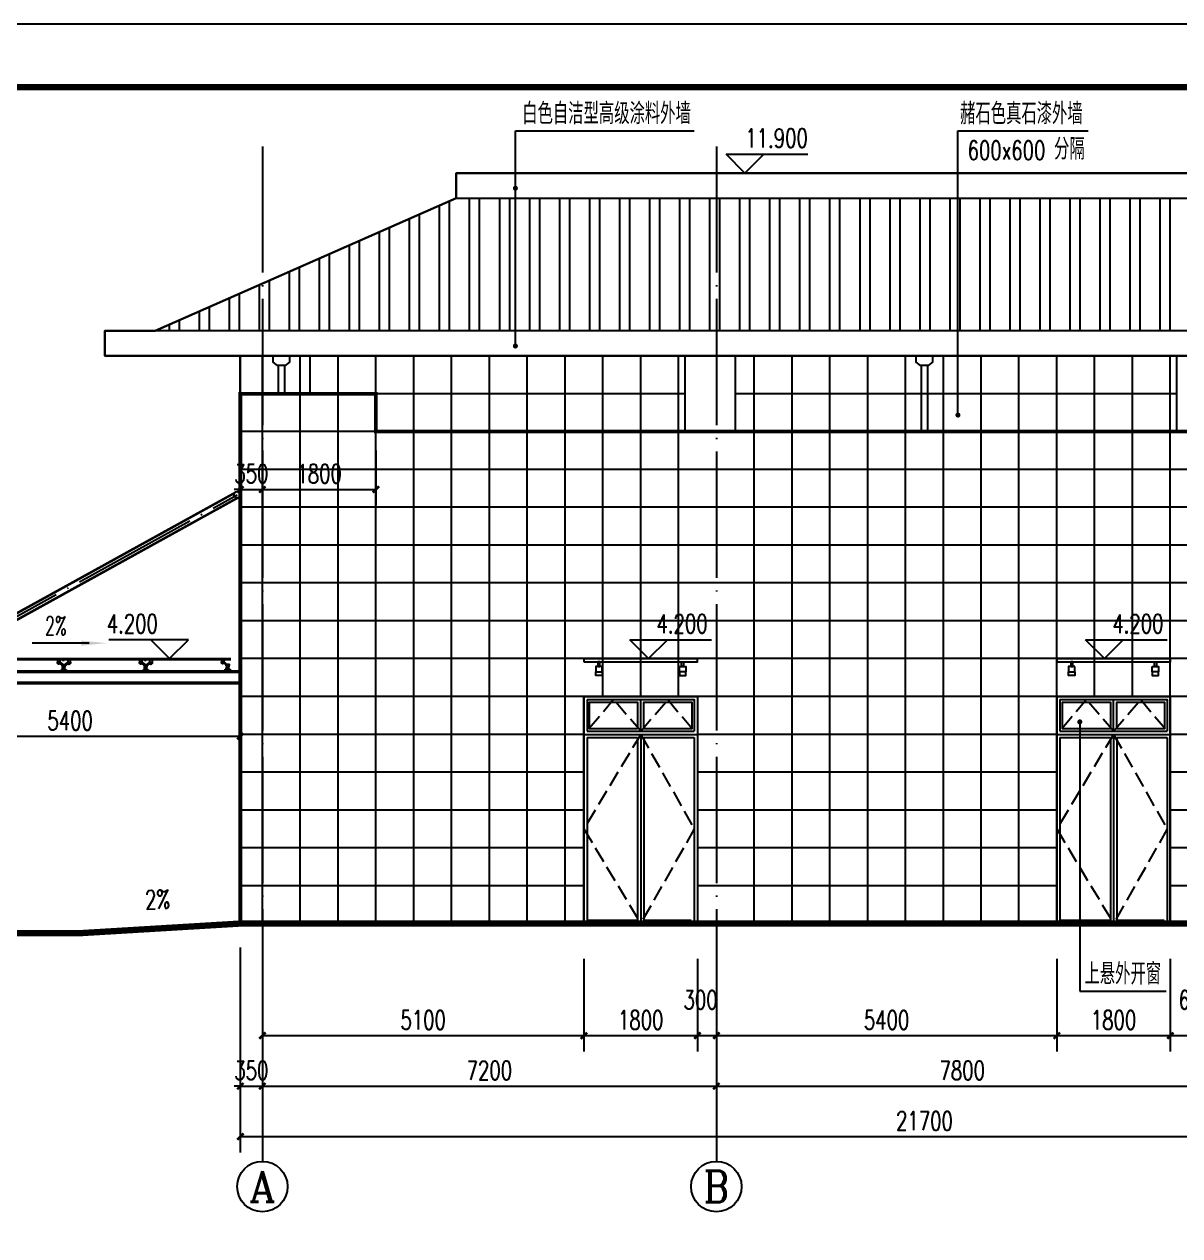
# Model space of a CAD drawing. Extents: x 63793 to 231107, y 20849 to 337643.
# Drawn here: x 141011 to 159339, y 147033 to 166242 of the extents above; entities that cross this region are included whole.
import ezdxf
from ezdxf.enums import TextEntityAlignment as Align

# ---------------------------------------------------------------- set-up
doc = ezdxf.new("R2010")
doc.units = 0
doc.header["$LTSCALE"] = 1000
doc.header["$MEASUREMENT"] = 0
doc.linetypes.add('DASH', pattern=[0.35, 0.25, -0.1])
doc.linetypes.add('DOTE', pattern=[2.42, 2, -0.2, 0.02, -0.2])
for name, color, linetype in [('AXIS', 3, 'Continuous'), ('AXIS_TEXT', 7, 'Continuous'), ('DIM_ELEV', 3, 'Continuous'), ('DIM_LEAD', 3, 'Continuous'), ('DIM_SYMB', 3, 'Continuous'), ('DOTE', 1, 'DOTE'), ('PUB_DIM', 3, 'Continuous'), ('PUB_TEXT', 7, 'Continuous'), ('PUB_TITLE', 4, 'Continuous'), ('SPACE_HATCH', 8, 'Continuous'), ('新块$0$WINDOW', 4, 'Continuous'), ('网格', 144, 'Continuous'), ('装修线', 153, 'Continuous')]:
    doc.layers.add(name, color=color, linetype=linetype)
doc.layers.add('屋面板１', color=4, linetype='Continuous', lineweight=5)
doc.styles.add('_TCH_AXIS', font='COMPLEX', dxfattribs={"bigfont": 'GBCBIG'})
doc.styles.add('_TCH_DIM', font='SIMPLEX', dxfattribs={"bigfont": 'GBCBIG'})
doc.styles.add('_TCH_DIM_T3', font='SIMPLEX', dxfattribs={"width": 0.705882, "bigfont": 'GBCBIG'})
doc.styles.add('_TXT', font='SIMPLEX.shx', dxfattribs={"width": 0.6})
doc.styles.add('COMPLEX', font='COMPLEX')
doc.dimstyles.new('_TCH_ARCH&&100', dxfattribs={"dimtxt": 297.5, "dimasz": 100, "dimexe": 250, "dimexo": 300, "dimgap": 100, "dimtad": 1, "dimdec": 0, "dimzin": 0, "dimdsep": 46, "dimtxsty": '_TCH_DIM_T3', "dimblk": 'ARCHTICK', "dimcen": 0.09, "dimclrt": 7, "dimazin": 2, "dimtfac": 1, "dimtdec": 0, "dimtix": 1, "dimtmove": 2, "dimatfit": 3, "dimfxl": 0, "dimtolj": 1, "dimtzin": 0, "dimarcsym": 0})

# ---------------------------------------------------------------- blocks, each defined once
blk = doc.blocks.new('_ARROW')
blk.add_solid([(0, 0), (-1, 0.1), (-1, -0.1)])
blk = doc.blocks.new('yp')
at = {"linetype": 'ByBlock'}
for points in [[(309350, -60850), (309338, -60850), (309338, -60887), (309350, -60887)], [(310650, -60850), (310638, -60850), (310638, -60887), (310650, -60887)], [(311950, -60850), (311938, -60850), (311938, -60887), (311950, -60887)]]:
    blk.add_hatch(color=256, dxfattribs=at).paths.add_polyline_path(points)
for p, q in [((313397, -58201), (313447, -58186)), ((308756, -60754), (313376, -58206)), ((308784, -60750), (313355, -58225)), ((308798, -60845), (313418, -58297)), ((308819, -60827), (313390, -58301)), ((313397, -58301), (313447, -58305)), ((307927, -60870), (307927, -60850)), ((308727, -60800), (308648, -61050)), ((308827, -60800), (308846, -61050))]:
    blk.add_line(p, q)
for p, q in [((313295, -60850), (307927, -60850)), ((313295, -60870), (307927, -60870)), ((308047, -60850), (308047, -60907)), ((308085, -60850), (308085, -60907)), ((309247, -60850), (309247, -60907)), ((309285, -60850), (309285, -60907)), ((309338, -60850), (309338, -60887)), ((309409, -60850), (309409, -60907)), ((309447, -60850), (309447, -60907)), ((310547, -60850), (310547, -60907)), ((310585, -60850), (310585, -60907)), ((310638, -60850), (310638, -60887)), ((310709, -60850), (310709, -60907)), ((310747, -60850), (310747, -60907)), ((311847, -60850), (311847, -60907)), ((311885, -60850), (311885, -60907)), ((311938, -60850), (311938, -60887)), ((312009, -60850), (312009, -60907)), ((312047, -60850), (312047, -60907)), ((313147, -60850), (313147, -60901)), ((313185, -60850), (313185, -60901)), ((308043, -60907), (308043, -60925)), ((308088, -60907), (308043, -60907)), ((308088, -60925), (308043, -60925)), ((313447, -61050), (308047, -61050)), ((308047, -61250), (308047, -61050)), ((313447, -61070), (308047, -61070)), ((308052, -60925), (308052, -60930)), ((308080, -60930), (308052, -60930)), ((308060, -60930), (308060, -60935)), ((308072, -60935), (308060, -60935)), ((308072, -60930), (308072, -60935)), ((308080, -60925), (308080, -60930)), ((308085, -60925), (308121, -60956)), ((308088, -60907), (308130, -60942)), ((308088, -60907), (308088, -60925)), ((308088, -60925), (308121, -60953)), ((308109, -61024), (308184, -61024)), ((308109, -61050), (308109, -61024)), ((308123, -60942), (308121, -60945)), ((308121, -60965), (308121, -60945)), ((308123, -60967), (308121, -60965)), ((308123, -60942), (308171, -60942)), ((308123, -60967), (308171, -60967)), ((308126, -60967), (308126, -60967)), ((308126, -60967), (308126, -60987)), ((308126, -60967), (308168, -60967)), ((308126, -60987), (308168, -60987)), ((308126, -61020), (308126, -61017)), ((308126, -61017), (308168, -61017)), ((308126, -61020), (308168, -61020)), ((308126, -61030), (308126, -61027)), ((308126, -61027), (308168, -61027)), ((308126, -61030), (308168, -61030)), ((308128, -60970), (308128, -60985)), ((308128, -60970), (308166, -60970)), ((308128, -60985), (308166, -60985)), ((308128, -61042), (308128, -60987)), ((308128, -61042), (308166, -61042)), ((308131, -61040), (308131, -60987)), ((308131, -61040), (308163, -61040)), ((308163, -61040), (308163, -60987)), ((308166, -60985), (308166, -60970)), ((308166, -61042), (308166, -60987)), ((308168, -60967), (308168, -60967)), ((308168, -60987), (308168, -60967)), ((308168, -61020), (308168, -61017)), ((308168, -61030), (308168, -61027)), ((308171, -60942), (308173, -60945)), ((308171, -60967), (308173, -60965)), ((308173, -60965), (308173, -60945)), ((308184, -61024), (308184, -61050)), ((309288, -60907), (309243, -60907)), ((309243, -60907), (309243, -60925)), ((309288, -60925), (309243, -60925)), ((309252, -60925), (309252, -60930)), ((309280, -60930), (309252, -60930)), ((309260, -60930), (309260, -60935)), ((309272, -60935), (309260, -60935)), ((309272, -60930), (309272, -60935)), ((309280, -60925), (309280, -60930)), ((309285, -60925), (309321, -60956)), ((309288, -60907), (309330, -60942)), ((309288, -60907), (309288, -60925)), ((309288, -60925), (309321, -60953)), ((309309, -61024), (309384, -61024)), ((309309, -61050), (309309, -61024)), ((309323, -60942), (309321, -60945)), ((309321, -60965), (309321, -60945)), ((309323, -60967), (309321, -60965)), ((309323, -60942), (309371, -60942)), ((309323, -60967), (309371, -60967)), ((309326, -60967), (309326, -60967)), ((309326, -60967), (309326, -60987)), ((309326, -60967), (309368, -60967)), ((309326, -60987), (309368, -60987)), ((309326, -61020), (309326, -61017)), ((309326, -61017), (309368, -61017)), ((309326, -61020), (309368, -61020)), ((309326, -61030), (309326, -61027)), ((309326, -61027), (309368, -61027)), ((309326, -61030), (309368, -61030)), ((309328, -60970), (309328, -60985)), ((309328, -60970), (309366, -60970)), ((309328, -60985), (309366, -60985)), ((309328, -61042), (309328, -60987)), ((309328, -61042), (309366, -61042)), ((309331, -61040), (309331, -60987)), ((309331, -61040), (309363, -61040)), ((309363, -61040), (309363, -60987)), ((309406, -60907), (309364, -60942)), ((309366, -60985), (309366, -60970)), ((309366, -61042), (309366, -60987)), ((309368, -60967), (309368, -60967)), ((309368, -60987), (309368, -60967)), ((309368, -61020), (309368, -61017)), ((309368, -61030), (309368, -61027)), ((309371, -60942), (309373, -60945)), ((309371, -60967), (309373, -60965)), ((309406, -60925), (309373, -60953)), ((309409, -60925), (309373, -60956)), ((309373, -60965), (309373, -60945)), ((309384, -61024), (309384, -61050)), ((309406, -60907), (309451, -60907)), ((309406, -60907), (309406, -60925)), ((309406, -60925), (309451, -60925)), ((309414, -60925), (309414, -60930)), ((309414, -60930), (309442, -60930)), ((309422, -60930), (309422, -60935)), ((309422, -60935), (309434, -60935)), ((309434, -60930), (309434, -60935)), ((309442, -60925), (309442, -60930)), ((309451, -60907), (309451, -60925)), ((310588, -60907), (310543, -60907)), ((310543, -60907), (310543, -60925)), ((310588, -60925), (310543, -60925)), ((310552, -60925), (310552, -60930)), ((310580, -60930), (310552, -60930)), ((310560, -60930), (310560, -60935)), ((310572, -60935), (310560, -60935)), ((310572, -60930), (310572, -60935)), ((310580, -60925), (310580, -60930)), ((310585, -60925), (310621, -60956)), ((310588, -60907), (310630, -60942)), ((310588, -60907), (310588, -60925)), ((310588, -60925), (310621, -60953)), ((310609, -61024), (310684, -61024)), ((310609, -61050), (310609, -61024)), ((310623, -60942), (310621, -60945)), ((310621, -60965), (310621, -60945)), ((310623, -60967), (310621, -60965)), ((310623, -60942), (310671, -60942)), ((310623, -60967), (310671, -60967)), ((310626, -60967), (310626, -60967)), ((310626, -60967), (310626, -60987)), ((310626, -60967), (310668, -60967)), ((310626, -60987), (310668, -60987)), ((310626, -61020), (310626, -61017)), ((310626, -61017), (310668, -61017)), ((310626, -61020), (310668, -61020)), ((310626, -61030), (310626, -61027)), ((310626, -61027), (310668, -61027)), ((310626, -61030), (310668, -61030)), ((310628, -60970), (310628, -60985)), ((310628, -60970), (310666, -60970)), ((310628, -60985), (310666, -60985)), ((310628, -61042), (310628, -60987)), ((310628, -61042), (310666, -61042)), ((310631, -61040), (310631, -60987)), ((310631, -61040), (310663, -61040)), ((310663, -61040), (310663, -60987)), ((310706, -60907), (310664, -60942)), ((310666, -60985), (310666, -60970)), ((310666, -61042), (310666, -60987)), ((310668, -60967), (310668, -60967)), ((310668, -60987), (310668, -60967)), ((310668, -61020), (310668, -61017)), ((310668, -61030), (310668, -61027)), ((310671, -60942), (310673, -60945)), ((310671, -60967), (310673, -60965)), ((310706, -60925), (310673, -60953)), ((310709, -60925), (310673, -60956)), ((310673, -60965), (310673, -60945)), ((310684, -61024), (310684, -61050)), ((310706, -60907), (310751, -60907)), ((310706, -60907), (310706, -60925)), ((310706, -60925), (310751, -60925)), ((310714, -60925), (310714, -60930)), ((310714, -60930), (310742, -60930)), ((310722, -60930), (310722, -60935)), ((310722, -60935), (310734, -60935)), ((310734, -60930), (310734, -60935)), ((310742, -60925), (310742, -60930)), ((310751, -60907), (310751, -60925)), ((311888, -60907), (311843, -60907)), ((311843, -60907), (311843, -60925)), ((311888, -60925), (311843, -60925)), ((311852, -60925), (311852, -60930)), ((311880, -60930), (311852, -60930)), ((311860, -60930), (311860, -60935)), ((311872, -60935), (311860, -60935)), ((311872, -60930), (311872, -60935)), ((311880, -60925), (311880, -60930)), ((311885, -60925), (311921, -60956)), ((311888, -60907), (311930, -60942)), ((311888, -60907), (311888, -60925)), ((311888, -60925), (311921, -60953)), ((311909, -61024), (311984, -61024)), ((311909, -61050), (311909, -61024)), ((311923, -60942), (311921, -60945)), ((311921, -60965), (311921, -60945)), ((311923, -60967), (311921, -60965)), ((311923, -60942), (311971, -60942)), ((311923, -60967), (311971, -60967)), ((311926, -60967), (311926, -60967)), ((311926, -60967), (311926, -60987)), ((311926, -60967), (311968, -60967)), ((311926, -60987), (311968, -60987)), ((311926, -61020), (311926, -61017)), ((311926, -61017), (311968, -61017)), ((311926, -61020), (311968, -61020)), ((311926, -61030), (311926, -61027)), ((311926, -61027), (311968, -61027)), ((311926, -61030), (311968, -61030)), ((311928, -60970), (311928, -60985)), ((311928, -60970), (311966, -60970)), ((311928, -60985), (311966, -60985)), ((311928, -61042), (311928, -60987)), ((311928, -61042), (311966, -61042)), ((311931, -61040), (311931, -60987)), ((311931, -61040), (311963, -61040)), ((311963, -61040), (311963, -60987)), ((312006, -60907), (311964, -60942)), ((311966, -60985), (311966, -60970)), ((311966, -61042), (311966, -60987)), ((311968, -60967), (311968, -60967)), ((311968, -60987), (311968, -60967)), ((311968, -61020), (311968, -61017)), ((311968, -61030), (311968, -61027)), ((311971, -60942), (311973, -60945)), ((311971, -60967), (311973, -60965)), ((312006, -60925), (311973, -60953)), ((312009, -60925), (311973, -60956)), ((311973, -60965), (311973, -60945)), ((311984, -61024), (311984, -61050)), ((312006, -60907), (312051, -60907)), ((312006, -60907), (312006, -60925)), ((312006, -60925), (312051, -60925)), ((312014, -60925), (312014, -60930)), ((312014, -60930), (312042, -60930)), ((312022, -60930), (312022, -60935)), ((312022, -60935), (312034, -60935)), ((312034, -60930), (312034, -60935)), ((312042, -60925), (312042, -60930)), ((312051, -60907), (312051, -60925)), ((313188, -60901), (313143, -60901)), ((313143, -60901), (313143, -60920)), ((313188, -60920), (313143, -60920)), ((313152, -60920), (313152, -60925)), ((313180, -60925), (313152, -60925)), ((313160, -60925), (313160, -60930)), ((313172, -60930), (313160, -60930)), ((313172, -60925), (313172, -60930)), ((313180, -60920), (313180, -60925)), ((313185, -60920), (313221, -60950)), ((313188, -60901), (313230, -60936)), ((313188, -60901), (313188, -60920)), ((313188, -60920), (313221, -60947)), ((313209, -61018), (313284, -61018)), ((313209, -61050), (313209, -61018)), ((313223, -60936), (313221, -60939)), ((313221, -60959), (313221, -60939)), ((313223, -60961), (313221, -60959)), ((313223, -60936), (313271, -60936)), ((313223, -60961), (313271, -60961)), ((313226, -60961), (313226, -60961)), ((313226, -60961), (313226, -60981)), ((313226, -60961), (313268, -60961)), ((313226, -60981), (313268, -60981)), ((313226, -61014), (313226, -61011)), ((313226, -61011), (313268, -61011)), ((313226, -61014), (313268, -61014)), ((313226, -61024), (313226, -61021)), ((313226, -61021), (313268, -61021)), ((313226, -61024), (313268, -61024)), ((313228, -60964), (313228, -60979)), ((313228, -60964), (313266, -60964)), ((313228, -60979), (313266, -60979)), ((313228, -61036), (313228, -60981)), ((313228, -61036), (313266, -61036)), ((313231, -61034), (313231, -60981)), ((313231, -61034), (313263, -61034)), ((313263, -61034), (313263, -60981)), ((313266, -60979), (313266, -60964)), ((313266, -61036), (313266, -60981)), ((313268, -60961), (313268, -60961)), ((313268, -60981), (313268, -60961)), ((313268, -61014), (313268, -61011)), ((313268, -61024), (313268, -61021)), ((313271, -60936), (313273, -60939)), ((313271, -60961), (313273, -60959)), ((313273, -60959), (313273, -60939)), ((313284, -61018), (313284, -61050)), ((313447, -61230), (308047, -61230)), ((313447, -61250), (308047, -61250))]:
    blk.add_line(p, q, dxfattribs=at)
for points in [[(308067, -61070), (308067, -61080), (308142, -61080), (308142, -61220), (308067, -61220), (308067, -61230)], [(308227, -61070), (308227, -61080), (308152, -61080), (308152, -61220), (308227, -61220), (308227, -61230)]]:
    blk.add_lwpolyline(points)
for points in [[(308109, -61037, -0.366657), (308099, -61050, 0.153977)], [(308184, -61037, 0.366657), (308195, -61050, -0.153977)], [(309309, -61037, -0.366657), (309299, -61050, 0.153977)], [(309309, -61037, -0.366657), (309299, -61050, 0.153977)], [(309384, -61037, 0.366657), (309395, -61050, -0.153977)], [(310609, -61037, -0.366657), (310599, -61050, 0.153977)], [(310609, -61037, -0.366657), (310599, -61050, 0.153977)], [(310684, -61037, 0.366657), (310695, -61050, -0.153977)], [(311909, -61037, -0.366657), (311899, -61050, 0.153977)], [(311909, -61037, -0.366657), (311899, -61050, 0.153977)], [(311984, -61037, 0.366657), (311995, -61050, -0.153977)], [(313209, -61037, -0.366657), (313199, -61050, 0.153977)], [(313284, -61037, 0.366657), (313295, -61050, -0.153977)]]:
    blk.add_lwpolyline(points, format="xyb", dxfattribs=at)
for centre in [(313397, -58251), (308777, -60800)]:
    blk.add_circle(centre, 50)
for centre in [(308147, -60955), (309347, -60955), (310647, -60955), (311947, -60955), (313247, -60949)]:
    blk.add_circle(centre, 8.64, dxfattribs=at)
at = {"layer": 'DIM_ELEV'}
blk.add_line((312876, -60850), (311876, -60850), dxfattribs=at)
at = {"layer": 'DOTE'}
blk.add_line((308777, -60800), (313397, -58251), dxfattribs=at)
at = {"layer": '屋面板１', "color": 1, "ltscale": 0.5, "const_width": 0.645}
for points in [[(313303, -60855), (313295, -60850), (313295, -61050), (313447, -61050), (313447, -60850), (313439, -60855)], [(313301, -60857), (313298, -60856), (313298, -61047), (313444, -61047), (313444, -60856), (313441, -60858)]]:
    blk.add_lwpolyline(points, dxfattribs=at)
blk = doc.blocks.new('wdrfe')
blk.add_lwpolyline([(199154, -17387), (200954, -17387), (200954, -17337), (199154, -17337), (199154, -17387)])
for points in [[(199440, -17462), (199340, -17462), (199340, -17547), (199440, -17547)], [(199405, -17387), (199375, -17387), (199375, -17462), (199405, -17462)], [(200668, -17462), (200768, -17462), (200768, -17547), (200668, -17547)], [(200703, -17387), (200733, -17387), (200733, -17462), (200703, -17462)], [(199340, -17547), (199440, -17547), (199440, -17602), (199340, -17602)], [(200768, -17547), (200668, -17547), (200668, -17602), (200768, -17602)]]:
    blk.add_lwpolyline(points, close=True)
blk = doc.blocks.new('_ArchTick')
at = {"color": 0, "linetype": 'ByBlock', "const_width": 0.4}
blk.add_lwpolyline([(-0.5, -0.5), (0.5, 0.5)], dxfattribs=at)
blk = doc.blocks.new('*D601')
at = {"layer": 'Defpoints', "color": 0, "transparency": 16777216}
for p in [(139039, 156163), (144439, 156163), (144439, 154952)]:
    blk.add_point(p, dxfattribs=at)
at = {"layer": 'PUB_DIM', "color": 0, "lineweight": -2, "transparency": 16777216}
for p, q in [((139039, 155863), (139039, 154702)), ((144439, 155863), (144439, 154702)), ((139039, 154952), (144439, 154952))]:
    blk.add_line(p, q, dxfattribs=at)
at = {"layer": 'PUB_DIM', "color": 0, "lineweight": -2, "transparency": 16777216, "xscale": 100, "yscale": 100, "zscale": 100, "rotation": 180}
blk.add_blockref('_ArchTick', (139039, 154952), dxfattribs=at)
at = {"layer": 'PUB_DIM', "color": 0, "lineweight": -2, "transparency": 16777216, "xscale": 100, "yscale": 100, "zscale": 100}
blk.add_blockref('_ArchTick', (144439, 154952), dxfattribs=at)
at = {"layer": 'PUB_DIM', "color": 7, "transparency": 16777216, "insert": (141739, 155201), "char_height": 297.5, "attachment_point": 5, "style": '_TCH_DIM_T3'}
blk.add_mtext('\\A1;5400', dxfattribs=at)
blk = doc.blocks.new('*D698')
at = {"layer": 'Defpoints', "color": 0, "transparency": 16777216}
for p in [(144789, 159783), (146589, 159783), (146589, 158866)]:
    blk.add_point(p, dxfattribs=at)
at = {"layer": 'PUB_DIM', "color": 0, "lineweight": -2, "transparency": 16777216}
for p, q in [((144789, 159483), (144789, 158616)), ((146589, 159483), (146589, 158616)), ((144789, 158866), (146589, 158866))]:
    blk.add_line(p, q, dxfattribs=at)
at = {"layer": 'PUB_DIM', "color": 0, "lineweight": -2, "transparency": 16777216, "xscale": 100, "yscale": 100, "zscale": 100, "rotation": 180}
blk.add_blockref('_ArchTick', (144789, 158866), dxfattribs=at)
at = {"layer": 'PUB_DIM', "color": 0, "lineweight": -2, "transparency": 16777216, "xscale": 100, "yscale": 100, "zscale": 100}
blk.add_blockref('_ArchTick', (146589, 158866), dxfattribs=at)
at = {"layer": 'PUB_DIM', "color": 7, "transparency": 16777216, "insert": (145689, 159115), "char_height": 297.5, "attachment_point": 5, "style": '_TCH_DIM_T3'}
blk.add_mtext('\\A1;1800', dxfattribs=at)
blk = doc.blocks.new('*D699')
at = {"layer": 'Defpoints', "color": 0, "transparency": 16777216}
for p in [(144439, 159783), (144789, 159783), (144789, 158866)]:
    blk.add_point(p, dxfattribs=at)
at = {"layer": 'PUB_DIM', "color": 0, "lineweight": -2, "transparency": 16777216}
for p, q in [((144439, 159483), (144439, 158616)), ((144789, 159483), (144789, 158616)), ((144439, 158866), (144339, 158866)), ((144439, 158866), (144789, 158866)), ((144789, 158866), (144889, 158866))]:
    blk.add_line(p, q, dxfattribs=at)
at = {"layer": 'PUB_DIM', "color": 0, "lineweight": -2, "transparency": 16777216, "xscale": 100, "yscale": 100, "zscale": 100}
blk.add_blockref('_ArchTick', (144439, 158866), dxfattribs=at)
at = {"layer": 'PUB_DIM', "color": 0, "lineweight": -2, "transparency": 16777216, "xscale": 100, "yscale": 100, "zscale": 100, "rotation": 180}
blk.add_blockref('_ArchTick', (144789, 158866), dxfattribs=at)
at = {"layer": 'PUB_DIM', "color": 7, "transparency": 16777216, "insert": (144614, 159115), "char_height": 297.5, "attachment_point": 5, "style": '_TCH_DIM_T3'}
blk.add_mtext('\\A1;350', dxfattribs=at)
blk = doc.blocks.new('*D892')
at = {"layer": 'Defpoints', "color": 0, "transparency": 16777216}
for p in [(144789, 151725), (149889, 151725), (149889, 150206)]:
    blk.add_point(p, dxfattribs=at)
at = {"layer": 'PUB_DIM', "color": 0, "lineweight": -2, "transparency": 16777216}
for p, q in [((144789, 151425), (144789, 149956)), ((149889, 151425), (149889, 149956)), ((144789, 150206), (149889, 150206))]:
    blk.add_line(p, q, dxfattribs=at)
at = {"layer": 'PUB_DIM', "color": 0, "lineweight": -2, "transparency": 16777216, "xscale": 100, "yscale": 100, "zscale": 100, "rotation": 180}
blk.add_blockref('_ArchTick', (144789, 150206), dxfattribs=at)
at = {"layer": 'PUB_DIM', "color": 0, "lineweight": -2, "transparency": 16777216, "xscale": 100, "yscale": 100, "zscale": 100}
blk.add_blockref('_ArchTick', (149889, 150206), dxfattribs=at)
at = {"layer": 'PUB_DIM', "color": 7, "transparency": 16777216, "insert": (147339, 150455), "char_height": 297.5, "attachment_point": 5, "style": '_TCH_DIM_T3'}
blk.add_mtext('\\A1;5100', dxfattribs=at)
blk = doc.blocks.new('*D893')
at = {"layer": 'Defpoints', "color": 0, "transparency": 16777216}
for p in [(149889, 151725), (151689, 151725), (151689, 150206)]:
    blk.add_point(p, dxfattribs=at)
at = {"layer": 'PUB_DIM', "color": 0, "lineweight": -2, "transparency": 16777216}
for p, q in [((149889, 151425), (149889, 149956)), ((151689, 151425), (151689, 149956)), ((149889, 150206), (151689, 150206))]:
    blk.add_line(p, q, dxfattribs=at)
at = {"layer": 'PUB_DIM', "color": 0, "lineweight": -2, "transparency": 16777216, "xscale": 100, "yscale": 100, "zscale": 100, "rotation": 180}
blk.add_blockref('_ArchTick', (149889, 150206), dxfattribs=at)
at = {"layer": 'PUB_DIM', "color": 0, "lineweight": -2, "transparency": 16777216, "xscale": 100, "yscale": 100, "zscale": 100}
blk.add_blockref('_ArchTick', (151689, 150206), dxfattribs=at)
at = {"layer": 'PUB_DIM', "color": 7, "transparency": 16777216, "insert": (150789, 150455), "char_height": 297.5, "attachment_point": 5, "style": '_TCH_DIM_T3'}
blk.add_mtext('\\A1;1800', dxfattribs=at)
blk = doc.blocks.new('*D894')
at = {"layer": 'Defpoints', "color": 0, "transparency": 16777216}
for p in [(151689, 151725), (151989, 151725), (151989, 150206)]:
    blk.add_point(p, dxfattribs=at)
at = {"layer": 'PUB_DIM', "color": 0, "lineweight": -2, "transparency": 16777216}
for p, q in [((151689, 151425), (151689, 149956)), ((151989, 151425), (151989, 149956)), ((151689, 150206), (151989, 150206))]:
    blk.add_line(p, q, dxfattribs=at)
at = {"layer": 'PUB_DIM', "color": 0, "lineweight": -2, "transparency": 16777216, "xscale": 100, "yscale": 100, "zscale": 100, "rotation": 180}
blk.add_blockref('_ArchTick', (151689, 150206), dxfattribs=at)
at = {"layer": 'PUB_DIM', "color": 0, "lineweight": -2, "transparency": 16777216, "xscale": 100, "yscale": 100, "zscale": 100}
blk.add_blockref('_ArchTick', (151989, 150206), dxfattribs=at)
at = {"layer": 'PUB_DIM', "color": 7, "transparency": 16777216, "insert": (151739, 150774), "char_height": 297.5, "attachment_point": 5, "style": '_TCH_DIM_T3'}
blk.add_mtext('\\A1;300', dxfattribs=at)
blk = doc.blocks.new('*D895')
at = {"layer": 'Defpoints', "color": 0, "transparency": 16777216}
for p in [(151989, 151725), (157389, 151725), (157389, 150206)]:
    blk.add_point(p, dxfattribs=at)
at = {"layer": 'PUB_DIM', "color": 0, "lineweight": -2, "transparency": 16777216}
for p, q in [((151989, 151425), (151989, 149956)), ((157389, 151425), (157389, 149956)), ((151989, 150206), (157389, 150206))]:
    blk.add_line(p, q, dxfattribs=at)
at = {"layer": 'PUB_DIM', "color": 0, "lineweight": -2, "transparency": 16777216, "xscale": 100, "yscale": 100, "zscale": 100, "rotation": 180}
blk.add_blockref('_ArchTick', (151989, 150206), dxfattribs=at)
at = {"layer": 'PUB_DIM', "color": 0, "lineweight": -2, "transparency": 16777216, "xscale": 100, "yscale": 100, "zscale": 100}
blk.add_blockref('_ArchTick', (157389, 150206), dxfattribs=at)
at = {"layer": 'PUB_DIM', "color": 7, "transparency": 16777216, "insert": (154689, 150455), "char_height": 297.5, "attachment_point": 5, "style": '_TCH_DIM_T3'}
blk.add_mtext('\\A1;5400', dxfattribs=at)
blk = doc.blocks.new('*D896')
at = {"layer": 'Defpoints', "color": 0, "transparency": 16777216}
for p in [(157389, 151725), (159189, 151725), (159189, 150206)]:
    blk.add_point(p, dxfattribs=at)
at = {"layer": 'PUB_DIM', "color": 0, "lineweight": -2, "transparency": 16777216}
for p, q in [((157389, 151425), (157389, 149956)), ((159189, 151425), (159189, 149956)), ((157389, 150206), (159189, 150206))]:
    blk.add_line(p, q, dxfattribs=at)
at = {"layer": 'PUB_DIM', "color": 0, "lineweight": -2, "transparency": 16777216, "xscale": 100, "yscale": 100, "zscale": 100, "rotation": 180}
blk.add_blockref('_ArchTick', (157389, 150206), dxfattribs=at)
at = {"layer": 'PUB_DIM', "color": 0, "lineweight": -2, "transparency": 16777216, "xscale": 100, "yscale": 100, "zscale": 100}
blk.add_blockref('_ArchTick', (159189, 150206), dxfattribs=at)
at = {"layer": 'PUB_DIM', "color": 7, "transparency": 16777216, "insert": (158289, 150455), "char_height": 297.5, "attachment_point": 5, "style": '_TCH_DIM_T3'}
blk.add_mtext('\\A1;1800', dxfattribs=at)
blk = doc.blocks.new('*D897')
at = {"layer": 'Defpoints', "color": 0, "transparency": 16777216}
for p in [(159189, 151725), (159789, 151725), (159789, 150206)]:
    blk.add_point(p, dxfattribs=at)
at = {"layer": 'PUB_DIM', "color": 0, "lineweight": -2, "transparency": 16777216}
for p, q in [((159189, 151425), (159189, 149956)), ((159789, 151425), (159789, 149956)), ((159189, 150206), (159789, 150206))]:
    blk.add_line(p, q, dxfattribs=at)
at = {"layer": 'PUB_DIM', "color": 0, "lineweight": -2, "transparency": 16777216, "xscale": 100, "yscale": 100, "zscale": 100, "rotation": 180}
blk.add_blockref('_ArchTick', (159189, 150206), dxfattribs=at)
at = {"layer": 'PUB_DIM', "color": 0, "lineweight": -2, "transparency": 16777216, "xscale": 100, "yscale": 100, "zscale": 100}
blk.add_blockref('_ArchTick', (159789, 150206), dxfattribs=at)
at = {"layer": 'PUB_DIM', "color": 7, "transparency": 16777216, "insert": (159589, 150774), "char_height": 297.5, "attachment_point": 5, "style": '_TCH_DIM_T3'}
blk.add_mtext('\\A1;600', dxfattribs=at)
blk = doc.blocks.new('*D903')
at = {"layer": 'AXIS', "color": 0, "lineweight": -2, "transparency": 16777216}
for p, q in [((144439, 151606), (144439, 149156)), ((144789, 151606), (144789, 149156)), ((144439, 149406), (144339, 149406)), ((144439, 149406), (144789, 149406)), ((144789, 149406), (144889, 149406))]:
    blk.add_line(p, q, dxfattribs=at)
at = {"layer": 'Defpoints', "color": 0, "transparency": 16777216}
for p in [(144439, 151906), (144789, 151906), (144789, 149406)]:
    blk.add_point(p, dxfattribs=at)
at = {"layer": 'AXIS', "color": 0, "lineweight": -2, "transparency": 16777216, "xscale": 100, "yscale": 100, "zscale": 100}
blk.add_blockref('_ArchTick', (144439, 149406), dxfattribs=at)
at = {"layer": 'AXIS', "color": 0, "lineweight": -2, "transparency": 16777216, "xscale": 100, "yscale": 100, "zscale": 100, "rotation": 180}
blk.add_blockref('_ArchTick', (144789, 149406), dxfattribs=at)
at = {"layer": 'AXIS', "color": 7, "transparency": 16777216, "insert": (144614, 149655), "char_height": 297.5, "attachment_point": 5, "style": '_TCH_DIM_T3'}
blk.add_mtext('\\A1;350', dxfattribs=at)
blk = doc.blocks.new('*D904')
at = {"layer": 'AXIS', "color": 0, "lineweight": -2, "transparency": 16777216}
for p, q in [((144789, 151606), (144789, 149156)), ((151989, 151606), (151989, 149156)), ((144789, 149406), (151989, 149406))]:
    blk.add_line(p, q, dxfattribs=at)
at = {"layer": 'Defpoints', "color": 0, "transparency": 16777216}
for p in [(144789, 151906), (151989, 151906), (151989, 149406)]:
    blk.add_point(p, dxfattribs=at)
at = {"layer": 'AXIS', "color": 0, "lineweight": -2, "transparency": 16777216, "xscale": 100, "yscale": 100, "zscale": 100, "rotation": 180}
blk.add_blockref('_ArchTick', (144789, 149406), dxfattribs=at)
at = {"layer": 'AXIS', "color": 0, "lineweight": -2, "transparency": 16777216, "xscale": 100, "yscale": 100, "zscale": 100}
blk.add_blockref('_ArchTick', (151989, 149406), dxfattribs=at)
at = {"layer": 'AXIS', "color": 7, "transparency": 16777216, "insert": (148389, 149655), "char_height": 297.5, "attachment_point": 5, "style": '_TCH_DIM_T3'}
blk.add_mtext('\\A1;7200', dxfattribs=at)
blk = doc.blocks.new('*D905')
at = {"layer": 'AXIS', "color": 0, "lineweight": -2, "transparency": 16777216}
for p, q in [((151989, 151606), (151989, 149156)), ((159789, 151606), (159789, 149156)), ((151989, 149406), (159789, 149406))]:
    blk.add_line(p, q, dxfattribs=at)
at = {"layer": 'Defpoints', "color": 0, "transparency": 16777216}
for p in [(151989, 151906), (159789, 151906), (159789, 149406)]:
    blk.add_point(p, dxfattribs=at)
at = {"layer": 'AXIS', "color": 0, "lineweight": -2, "transparency": 16777216, "xscale": 100, "yscale": 100, "zscale": 100, "rotation": 180}
blk.add_blockref('_ArchTick', (151989, 149406), dxfattribs=at)
at = {"layer": 'AXIS', "color": 0, "lineweight": -2, "transparency": 16777216, "xscale": 100, "yscale": 100, "zscale": 100}
blk.add_blockref('_ArchTick', (159789, 149406), dxfattribs=at)
at = {"layer": 'AXIS', "color": 7, "transparency": 16777216, "insert": (155889, 149655), "char_height": 297.5, "attachment_point": 5, "style": '_TCH_DIM_T3'}
blk.add_mtext('\\A1;7800', dxfattribs=at)
blk = doc.blocks.new('*D908')
at = {"layer": 'AXIS', "color": 0, "lineweight": -2, "transparency": 16777216}
for p, q in [((144439, 151606), (144439, 148356)), ((166139, 151606), (166139, 148356)), ((144439, 148606), (166139, 148606))]:
    blk.add_line(p, q, dxfattribs=at)
at = {"layer": 'Defpoints', "color": 0, "transparency": 16777216}
for p in [(144439, 151906), (166139, 151906), (166139, 148606)]:
    blk.add_point(p, dxfattribs=at)
at = {"layer": 'AXIS', "color": 0, "lineweight": -2, "transparency": 16777216, "xscale": 100, "yscale": 100, "zscale": 100, "rotation": 180}
blk.add_blockref('_ArchTick', (144439, 148606), dxfattribs=at)
at = {"layer": 'AXIS', "color": 0, "lineweight": -2, "transparency": 16777216, "xscale": 100, "yscale": 100, "zscale": 100}
blk.add_blockref('_ArchTick', (166139, 148606), dxfattribs=at)
at = {"layer": 'AXIS', "color": 7, "transparency": 16777216, "insert": (155289, 148855), "char_height": 297.5, "attachment_point": 5, "style": '_TCH_DIM_T3'}
blk.add_mtext('\\A1;21700', dxfattribs=at)
blk = doc.blocks.new('_AXISO')
blk.add_circle((0, 0), 0.5)
at = {"layer": 'AXIS_TEXT', "style": 'COMPLEX', "width": 1.041667}
blk.add_attdef('A', text='', height=0.56, dxfattribs=at).set_placement((-0.25, -0.28), (0.25, -0.28), align=Align.FIT)

msp = doc.modelspace()

# ---------------------------------------------------------------- hatches: boundary and pattern name
at = {"layer": '网格'}
h = msp.add_hatch(dxfattribs=at)
h.set_pattern_fill('ANSI32', color=256, scale=100, angle=45, style=0)
h.set_pattern_definition([(90, (-53378.04, 196788.4), (-476.25, 3e-14), []), (90, (-53219.3, 196947.14), (-476.25, 3e-14), [])])
h.paths.add_polyline_path([(167488.9, 161383.4), (162713.9, 163483.4), (147863.9, 163483.4), (143088.9, 161383.4)])

# ---------------------------------------------------------------- linework, layer by layer
for p, q in [((147863.9, 163483.4), (162713.9, 163483.4)), ((168288.9, 161383.4), (142288.9, 161383.4)), ((143588.9, 160983.4), (167963.9, 160983.4)), ((144438.9, 160383.4), (144438.9, 160983.4)), ((145538.9, 160983.4), (145538.9, 160383.4)), ((151488.9, 160983.4), (151488.9, 159783.4)), ((152288.9, 160983.4), (152288.9, 159783.4)), ((159288.9, 160983.4), (159288.9, 159783.4)), ((146588.9, 160383.4), (144438.9, 160383.4)), ((144438.9, 160383.4), (144438.9, 151983.4)), ((144438.9, 160383.4), (145038.9, 160383.4))]:
    msp.add_line(p, q)
at = {"color": 8}
for p, q in [((145037.8, 160833.4), (145037.8, 160383.4)), ((145137.8, 160833.4), (145137.8, 160383.4)), ((155238.9, 160833.4), (155238.9, 159783.4)), ((155338.9, 160833.4), (155338.9, 159783.4))]:
    msp.add_line(p, q, dxfattribs=at)
msp.add_lwpolyline([(166738.9, 151983.4), (166738.9, 160383.4), (166738.9, 160383.4), (166738.9, 160983.4), (168288.9, 160983.4), (168288.9, 161383.4), (167488.9, 161383.4), (162713.9, 163483.4), (162713.9, 163883.4), (147863.9, 163883.4), (147863.9, 163483.4), (143088.9, 161383.4), (142288.9, 161383.4), (142288.9, 160983.4), (144438.9, 160983.4), (144438.9, 160383.4), (144438.9, 160383.4), (144438.9, 159783.4)])
msp.add_lwpolyline([(142288.9, 160983.4), (142288.9, 161383.4), (143088.9, 161383.4), (147863.9, 163483.4), (147863.9, 163883.4), (162713.9, 163883.4), (162713.9, 163483.4), (167488.9, 161383.4), (168288.9, 161383.4), (168288.9, 160983.4)], close=True)
for points in [[(145217.8, 160983.4), (145217.8, 160882.9), (145147.8, 160833.4), (145027.8, 160833.4), (144957.8, 160883.4), (144957.8, 160983.4), (145217.8, 160983.4)], [(155418.9, 160983.4), (155418.9, 160882.9), (155348.9, 160833.4), (155228.9, 160833.4), (155158.9, 160883.4), (155158.9, 160983.4), (155418.9, 160983.4)]]:
    msp.add_lwpolyline(points, dxfattribs=at)
at = {"const_width": 100}
for points in [[(144438.9, 151983.4), (141938.9, 151833.4), (135619.7, 151833.4)], [(144438.9, 151983.4), (166138.9, 151983.4)]]:
    msp.add_lwpolyline(points, dxfattribs=at)
at = {"layer": 'AXIS'}
for p, q in [((144788.9, 152213.5), (144788.9, 148213.5)), ((151988.9, 152213.5), (151988.9, 148213.5))]:
    msp.add_line(p, q, dxfattribs=at)
at = {"layer": 'DIM_ELEV'}
for p, q in [((152442.7, 163883.4), (152142.7, 164183.4)), ((152142.7, 164183.4), (153438.8, 164183.4)), ((152442.7, 163883.4), (152742.7, 164183.4)), ((150445, 163883.4), (152742.7, 163883.4)), ((143617.5, 156483.4), (142351.5, 156483.4)), ((143317.5, 156183.4), (143017.5, 156483.4)), ((143317.5, 156183.4), (143617.5, 156483.4)), ((150914.3, 156183.4), (150614.3, 156483.4)), ((150614.3, 156483.4), (151910.4, 156483.4)), ((150914.3, 156183.4), (151214.3, 156483.4)), ((158143.2, 156183.4), (157843.2, 156483.4)), ((157843.2, 156483.4), (159139.3, 156483.4)), ((158143.2, 156183.4), (158443.2, 156483.4))]:
    msp.add_line(p, q, dxfattribs=at)
at = {"layer": 'DIM_LEAD'}
for p, q in [((148801.3, 161140.8), (148801.3, 164552.8)), ((148801.3, 163642.6), (148801.3, 164552.8)), ((148801.3, 161140.8), (148801.3, 164552.8)), ((148801.3, 161140.8), (148801.3, 164552.8)), ((148801.3, 164552.8), (151636.8, 164552.8)), ((155820.4, 160045.7), (155820.4, 164551)), ((155820.4, 164551), (157884.9, 164551)), ((157752.9, 155180.6), (157752.9, 150912.3)), ((157752.9, 150912.3), (159120.4, 150912.3))]:
    msp.add_line(p, q, dxfattribs=at)
at = {"layer": 'DIM_LEAD', "const_width": 40}
for points in [[(148801.3, 163622.6, 1), (148801.3, 163662.6, 1)], [(148801.3, 161120.8, 1), (148801.3, 161160.8, 1)], [(148801.3, 161120.8, 1), (148801.3, 161160.8, 1)], [(148801.3, 161120.8, 1), (148801.3, 161160.8, 1)], [(155820.4, 160025.7, 1), (155820.4, 160065.7, 1)], [(157752.9, 155200.6, 1), (157752.9, 155160.6, 1)]]:
    msp.add_lwpolyline(points, format="xyb", close=True, dxfattribs=at)
at = {"layer": 'DIM_SYMB'}
msp.add_lwpolyline([(143631.4, 152136.3, 0, 0, 0), (142929.6, 152103.8, 80, 0, 0), (142629.9, 152089.8, 0, 0, 0)], format="xyseb", dxfattribs=at)
at = {"layer": 'DOTE', "linetype": 'DOTE'}
for p, q in [((144788.9, 164306.1), (144788.9, 150012.3)), ((151988.9, 164306.1), (151988.9, 150012.3))]:
    msp.add_line(p, q, dxfattribs=at)
at = {"layer": 'PUB_DIM', "linetype": 'ByBlock'}
msp.add_lwpolyline([(142040.2, 156429.2), (141135.9, 156429.2)], dxfattribs=at)
at = {"layer": 'PUB_TITLE'}
msp.add_lwpolyline([(131661.1, 124242.4), (220861.1, 124242.4), (220861.1, 166242.4), (131661.1, 166242.4)], close=True, dxfattribs=at)
at = {"layer": 'PUB_TITLE', "const_width": 100}
msp.add_lwpolyline([(134161.1, 125242.4), (219861.1, 125242.4), (219861.1, 165242.4), (134161.1, 165242.4)], close=True, dxfattribs=at)
at = {"layer": 'SPACE_HATCH', "linetype": 'DASH'}
for points in [[(150788.9, 155033.4), (150358.9, 155533.4), (149938.9, 155033.4)], [(150788.9, 155033.4), (151218.9, 155533.4), (151638.9, 155033.4)], [(158288.9, 155033.4), (157858.9, 155533.4), (157438.9, 155033.4)], [(158288.9, 155033.4), (158718.9, 155533.4), (159138.9, 155033.4)], [(150788.9, 154983.4), (149888.9, 153483.4), (150788.9, 151983.4)], [(150788.9, 154983.4), (151638.9, 153483.4), (150788.9, 151983.4)], [(158288.9, 154983.4), (157388.9, 153483.4), (158288.9, 151983.4)], [(158288.9, 154983.4), (159138.9, 153483.4), (158288.9, 151983.4)]]:
    msp.add_lwpolyline(points, dxfattribs=at)
at = {"layer": '新块$0$WINDOW'}
for p, q in [((149888.9, 155583.4), (149888.9, 151983.4)), ((149938.9, 155533.4), (149938.9, 155033.4)), ((150788.9, 155033.4), (150788.9, 155533.4)), ((157388.9, 155583.4), (157388.9, 151983.4)), ((157438.9, 155533.4), (157438.9, 155033.4)), ((158288.9, 155033.4), (158288.9, 155533.4)), ((149938.9, 155033.4), (151588.9, 155033.4)), ((149938.9, 155033.4), (151638.9, 155033.4)), ((157438.9, 155033.4), (159088.9, 155033.4)), ((157438.9, 155033.4), (159138.9, 155033.4)), ((149888.9, 154983.4), (151688.9, 154983.4)), ((149938.9, 154933.4), (149938.9, 152033.4)), ((149938.9, 154933.4), (150738.9, 154933.4)), ((150738.9, 154933.4), (150738.9, 152033.4)), ((150788.9, 154983.4), (150788.9, 151983.4)), ((150838.9, 154933.4), (150838.9, 152033.4)), ((150838.9, 154933.4), (151638.9, 154933.4)), ((157388.9, 154983.4), (159188.9, 154983.4)), ((157438.9, 154933.4), (157438.9, 152033.4)), ((157438.9, 154933.4), (158238.9, 154933.4)), ((158238.9, 154933.4), (158238.9, 152033.4)), ((158288.9, 154983.4), (158288.9, 151983.4)), ((158338.9, 154933.4), (158338.9, 152033.4)), ((158338.9, 154933.4), (159138.9, 154933.4)), ((151688.9, 151983.4), (149888.9, 151983.4)), ((150738.9, 152033.4), (149938.9, 152033.4)), ((151588.9, 152033.4), (150838.9, 152033.4)), ((159188.9, 151983.4), (157388.9, 151983.4)), ((158238.9, 152033.4), (157438.9, 152033.4)), ((159088.9, 152033.4), (158338.9, 152033.4))]:
    msp.add_line(p, q, dxfattribs=at)
for points in [[(149888.9, 151983.4), (149888.9, 155583.4), (151688.9, 155583.4), (151688.9, 151983.4)], [(149938.9, 155533.4), (151638.9, 155533.4), (151638.9, 155033.4)], [(157388.9, 151983.4), (157388.9, 155583.4), (159188.9, 155583.4), (159188.9, 151983.4)], [(157438.9, 155533.4), (159138.9, 155533.4), (159138.9, 155033.4)], [(151638.9, 154933.4), (151638.9, 152033.4)], [(159138.9, 154933.4), (159138.9, 152033.4)]]:
    msp.add_lwpolyline(points, dxfattribs=at)
for points in [[(150738.9, 155073.4), (149978.9, 155073.4), (149978.9, 155493.4), (150738.9, 155493.4), (150738.9, 155073.4)], [(150838.9, 155073.4), (150838.9, 155493.4), (151598.9, 155493.4), (151598.9, 155073.4), (150838.9, 155073.4)], [(158238.9, 155073.4), (157478.9, 155073.4), (157478.9, 155493.4), (158238.9, 155493.4), (158238.9, 155073.4)], [(158338.9, 155073.4), (158338.9, 155493.4), (159098.9, 155493.4), (159098.9, 155073.4), (158338.9, 155073.4)]]:
    msp.add_lwpolyline(points, close=True, dxfattribs=at)
at = {"layer": '网格'}
for p, q in [((144788.9, 151983.4), (144788.9, 160983.4)), ((145388.9, 151983.4), (145388.9, 160983.4)), ((145988.9, 151983.4), (145988.9, 160983.4)), ((146588.9, 151983.4), (146588.9, 160983.4)), ((147188.9, 151983.4), (147188.9, 160983.4)), ((147788.9, 151983.4), (147788.9, 160983.4)), ((148388.9, 151983.4), (148388.9, 160983.4)), ((148988.9, 151983.4), (148988.9, 160983.4)), ((149588.9, 151983.4), (149588.9, 160983.4)), ((150188.9, 155583.4), (150188.9, 160983.4)), ((150788.9, 155583.4), (150788.9, 160983.4)), ((151388.9, 155583.4), (151388.9, 160983.4)), ((152588.9, 151983.4), (152588.9, 160983.4)), ((153188.9, 151983.4), (153188.9, 160983.4)), ((153788.9, 151983.4), (153788.9, 160983.4)), ((154388.9, 151983.4), (154388.9, 160983.4)), ((154988.9, 151983.4), (154988.9, 160983.4)), ((155588.9, 151983.4), (155588.9, 160983.4)), ((156188.9, 151983.4), (156188.9, 160983.4)), ((156788.9, 151983.4), (156788.9, 160983.4)), ((157388.9, 151983.4), (157388.9, 160983.4)), ((157988.9, 155583.4), (157988.9, 160983.4)), ((158588.9, 155583.4), (158588.9, 160983.4)), ((159188.9, 151983.4), (159188.9, 160983.4)), ((144438.9, 151983.4), (144438.9, 160383.4)), ((151488.9, 160383.4), (146588.9, 160383.4)), ((159288.9, 160383.4), (152288.9, 160383.4)), ((146588.9, 159783.4), (144438.9, 159783.4)), ((148038.9, 159783.4), (144438.9, 159783.4)), ((166738.9, 159783.4), (146588.9, 159783.4)), ((166738.9, 159183.4), (144438.9, 159183.4)), ((166738.9, 158583.4), (144438.9, 158583.4)), ((166738.9, 157983.4), (144438.9, 157983.4)), ((166738.9, 157383.4), (144438.9, 157383.4)), ((166738.9, 156783.4), (144438.9, 156783.4)), ((166738.9, 156183.4), (144438.9, 156183.4)), ((166738.9, 155583.4), (144438.9, 155583.4)), ((149888.9, 154983.4), (144438.9, 154983.4)), ((157388.9, 154983.4), (151688.9, 154983.4)), ((162788.9, 154983.4), (159188.9, 154983.4)), ((149888.9, 154383.4), (144438.9, 154383.4)), ((157388.9, 154383.4), (151688.9, 154383.4)), ((162788.9, 154383.4), (159188.9, 154383.4)), ((149888.9, 153783.4), (144438.9, 153783.4)), ((157388.9, 153783.4), (151688.9, 153783.4)), ((162788.9, 153783.4), (159188.9, 153783.4)), ((149888.9, 153183.4), (144438.9, 153183.4)), ((157388.9, 153183.4), (151688.9, 153183.4)), ((162788.9, 153183.4), (159188.9, 153183.4)), ((149888.9, 152583.4), (144438.9, 152583.4)), ((157388.9, 152583.4), (151688.9, 152583.4)), ((162788.9, 152583.4), (159188.9, 152583.4)), ((166138.9, 151983.4), (143988.9, 151983.4))]:
    msp.add_line(p, q, dxfattribs=at)
msp.add_lwpolyline([(147588.9, 160983.4), (147588.9, 160983.4), (162788.9, 160983.4)], dxfattribs=at)
at = {"layer": '装修线', "const_width": 60}
msp.add_lwpolyline([(166138.9, 151983.4), (166138.9, 160383.4), (163988.9, 160383.4), (163988.9, 159783.4), (146588.9, 159783.4), (146588.9, 160383.4), (144438.9, 160383.4), (144438.9, 151983.4)], dxfattribs=at)

# ---------------------------------------------------------------- block references
for name, p in [('yp', (-169008, 217033.3)), ('wdrfe', (-49264.7, 173520)), ('wdrfe', (-41764.7, 173520))]:
    msp.add_blockref(name, p)
at = {"layer": 'AXIS'}
ref = msp.add_blockref('_AXISO', (144788.9, 147813.5), dxfattribs=dict(at, xscale=800, yscale=800, zscale=800))
ref.add_attrib('A', 'A', dxfattribs={"layer": 'AXIS_TEXT', "height": 485.9, "style": '_TCH_AXIS'}).set_placement((144580.6, 147570.6), (144997.1, 147570.6), align=Align.FIT)
ref = msp.add_blockref('_AXISO', (151988.9, 147813.5), dxfattribs=dict(at, xscale=800, yscale=800, zscale=800))
ref.add_attrib('A', 'B', dxfattribs={"layer": 'AXIS_TEXT', "height": 497.4, "style": '_TCH_AXIS'}).set_placement((151787.5, 147564.8), (152190.2, 147564.8), align=Align.FIT)
at = {"layer": 'PUB_DIM', "linetype": 'ByBlock', "xscale": -400, "yscale": 400, "zscale": 400, "rotation": 180}
msp.add_blockref('_ARROW', (142316.8, 156429.2), dxfattribs=at)

# ---------------------------------------------------------------- texts
at = {"layer": 'PUB_TEXT', "style": '_TCH_DIM'}
for s, height, p in [('白色自洁型高级涂料外墙', 337.589, (148910.5, 164657.8)), ('赭石色真石漆外墙', 337.59, (155854.9, 164656)), ('分隔', 337.59, (157344.3, 164096)), ('上悬外开窗', 337.59, (157827.7, 151017.3))]:
    msp.add_text(s, height=height, dxfattribs=at).set_placement(p)
at = {"layer": 'PUB_TEXT', "style": '_TCH_DIM', "width": 0.705882}
for s, p in [('11.900', (152448.8, 164288.4)), ('600x600', (155974.3, 164096)), ('4.200', (142321.5, 156588.4)), ('4.200', (151040.4, 156588.4)), ('4.200', (158269.3, 156588.4))]:
    msp.add_text(s, height=297.5, dxfattribs=at).set_placement(p)
at = {"layer": 'PUB_TEXT', "linetype": 'ByBlock', "style": '_TXT', "width": 0.6}
msp.add_text('2%', height=300, dxfattribs=at).set_placement((141344, 156554.3))
at = {"layer": 'PUB_TEXT', "style": '_TCH_DIM', "width": 0.705882}
msp.add_text('2%%%', height=297.5, rotation=2.65746, dxfattribs=at).set_placement((142936, 152209.2))

# ---------------------------------------------------------------- dimensions: what is measured, and where the dimension line sits
at = {"layer": 'AXIS'}
for p1, p2, distance, text, picture, middle in [((144438.9, 151906.3), (144788.9, 151906.3), -2500, '350', '*D903', (144613.9, 149655.1)), ((144438.9, 151906.3), (166138.9, 151906.3), -3300, '21700', '*D908', (155288.9, 148855.1)), ((144788.9, 151906.3), (151988.9, 151906.3), -2500, '7200', '*D904', (148388.9, 149655.1)), ((151988.9, 151906.3), (159788.9, 151906.3), -2500, '7800', '*D905', (155888.9, 149655.1))]:
    dim = msp.add_aligned_dim(p1=p1, p2=p2, distance=distance, text=text, dimstyle='_TCH_ARCH&&100', dxfattribs=at)
    dim.commit()
    dim.dimension.update_dxf_attribs({"geometry": picture, "text_midpoint": middle})
at = {"layer": 'PUB_DIM'}
for p1, p2, distance, text, picture, middle in [((144438.9, 159783.4), (144788.9, 159783.4), -917.1, '350', '*D699', (144613.9, 159115.1)), ((144788.9, 159783.4), (146588.9, 159783.4), -917.1, '1800', '*D698', (145688.9, 159115.1)), ((139038.9, 156163.4), (144438.9, 156163.4), -1211.4, '5400', '*D601', (141738.9, 155200.8)), ((144788.9, 151725.1), (149888.9, 151725.1), -1518.8, '5100', '*D892', (147338.9, 150455.1)), ((149888.9, 151725.1), (151688.9, 151725.1), -1518.8, '1800', '*D893', (150788.9, 150455.1)), ((151988.9, 151725.1), (157388.9, 151725.1), -1518.8, '5400', '*D895', (154688.9, 150455.1)), ((157388.9, 151725.1), (159188.9, 151725.1), -1518.8, '1800', '*D896', (158288.9, 150455.1))]:
    dim = msp.add_aligned_dim(p1=p1, p2=p2, distance=distance, text=text, dimstyle='_TCH_ARCH&&100', dxfattribs=at)
    dim.commit()
    dim.dimension.update_dxf_attribs({"geometry": picture, "text_midpoint": middle})
for base, p1, p2, text, picture, middle in [((151988.9, 150206.3), (151688.9, 151725.1), (151988.9, 151725.1), '300', '*D894', (151738.9, 150773.8)), ((159788.9, 150206.3), (159188.9, 151725.1), (159788.9, 151725.1), '600', '*D897', (159589.1, 150773.8))]:
    dim = msp.add_linear_dim(base=base, p1=p1, p2=p2, angle=0, text=text, dimstyle='_TCH_ARCH&&100', dxfattribs=at)
    dim.commit()
    dim.dimension.update_dxf_attribs({"geometry": picture, "text_midpoint": middle, "dimtype": 129})

doc.saveas('drawing.dxf')
